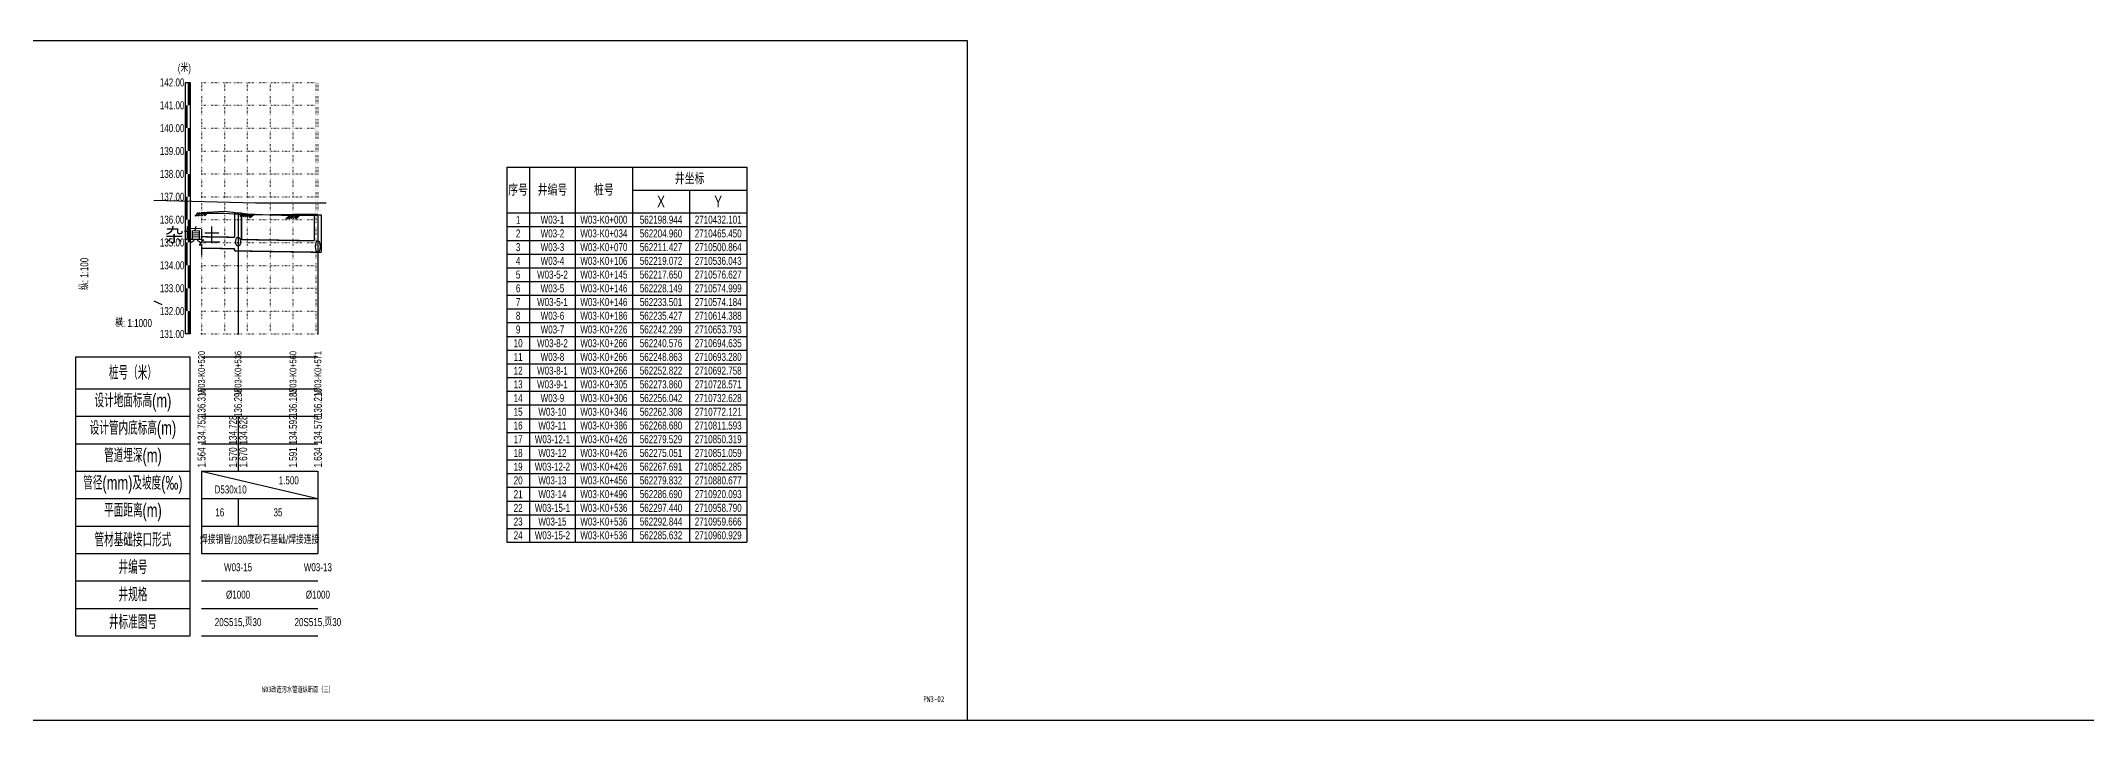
# Model space of a CAD drawing. Extents: x 529262 to 576451, y 2694391 to 2717535.
# Drawn here: x 572306 to 573200, y 2711447 to 2711744 of the extents above; entities that cross this region are included whole.
import ezdxf
from ezdxf.enums import TextEntityAlignment as Align
from ezdxf.xclip import XClip

# ---------------------------------------------------------------- set-up
doc = ezdxf.new("R2010")
doc.units = 0
doc.header["$XCLIPFRAME"] = 0
doc.linetypes.add('DOT', pattern=[6.35, 0, -6.35])
for name, color, linetype in [('GiCAD_PouMian', 7, 'Continuous'), ('GICAD_QUYANG', 7, 'Continuous'), ('GPSCOMMON', 7, 'Continuous'), ('P-说明', 7, 'Continuous'), ('PP-COM', 7, 'Continuous'), ('图框线', 7, 'Continuous'), ('地质-地层符号', 3, 'Continuous'), ('地质-地层线', 7, 'Continuous'), ('地质-地面线', 7, 'Continuous'), ('地质-标贯', 7, 'Continuous'), ('纵断_分栏文字', 7, 'Continuous'), ('纵断_分栏线', 5, 'Continuous'), ('纵断_地面线', 3, 'Continuous'), ('纵断_标注', 2, 'Continuous'), ('纵断_标注_支管', 2, 'Continuous'), ('纵断_表头', 2, 'Continuous'), ('纵断_设计线', 1, 'Continuous'), ('纵断_高程网格', 8, 'DOT')]:
    doc.layers.add(name, color=color, linetype=linetype)
doc.layers.add('纵断污水井', color=7, linetype='Continuous', lineweight=60)
doc.layers.add('纵断污水管', color=224, linetype='Continuous', lineweight=60)
doc.styles.add('JieTuHzTxt', font='smsim.shx', dxfattribs={"width": 0.7, "bigfont": 'smfs.shx'})
doc.styles.add('LZ_FONTS_FS', font='', dxfattribs={"width": 0.7})
doc.styles.add('SEMDI', font='smsim.shx', dxfattribs={"width": 0.75, "bigfont": 'smfs.shx'})
doc.styles.add('SMEDI', font='smsim.shx', dxfattribs={"width": 0.75, "height": 3.5, "bigfont": 'smfs.shx'})
doc.styles.add('地层编号', font='', dxfattribs={"width": 0.7, "height": 4})
doc.styles.add('宋体', font='', dxfattribs={"width": 0.75})
doc.styles.add('岩土名称', font='', dxfattribs={"width": 0.7, "height": 3})
doc.styles.add('时代', font='', dxfattribs={"width": 0.7, "height": 3})
doc.styles.add('标贯动探', font='', dxfattribs={"width": 0.7, "height": 2.5})
doc.styles.get('LZ_FONTS_FS').set_extended_font_data('FangSong_GB2312')
doc.styles.get('地层编号').set_extended_font_data('FangSong_GB2312')
doc.styles.get('宋体').set_extended_font_data('SimSun')
doc.styles.get('岩土名称').set_extended_font_data('FangSong_GB2312')
doc.styles.get('时代').set_extended_font_data('FangSong_GB2312')
doc.styles.get('标贯动探').set_extended_font_data('FangSong_GB2312')
doc.linetypes.add('bzhjcx', pattern='A,0.001,[2,XX1.shx,S=1,R=0,X=1,Y=0],-2', length=2.001)

# ---------------------------------------------------------------- blocks, each defined once
blk = doc.blocks.new('A3WK')
at = {"layer": '图框线'}
blk.add_lwpolyline([(0, 0), (420, 0), (420, 297), (0, 297), (0, 0)], dxfattribs=at)
blk = doc.blocks.new('市政排水（YZ）_zdbt')
at = {"color": 0, "linetype": 'ByBlock', "lineweight": -2}
for p, q in [((-50, 0), (0, 0)), ((-50, -122), (-50, 0)), ((0, -122), (0, 0)), ((-50, -14), (0, -14)), ((-50, -26), (0, -26)), ((-50, -38), (0, -38)), ((-50, -50), (0, -50)), ((-50, -62), (0, -62)), ((-50, -74), (0, -74)), ((-50, -86), (0, -86)), ((-50, -98), (0, -98)), ((-50, -110), (0, -110)), ((-50, -122), (0, -122))]:
    blk.add_line(p, q, dxfattribs=at)
at = {"color": 0, "linetype": 'ByBlock', "lineweight": -2, "char_height": 6, "attachment_point": 5, "style": 'JieTuHzTxt'}
for s, insert in [('桩号（米）', (-25, -7)), ('设计地面标高(m)', (-25, -20)), ('设计管内底标高(m)', (-25, -32)), ('管道埋深(m)', (-25, -44)), ('管径(mm)及坡度(‰)', (-25, -56)), ('平面距离(m)', (-25, -68)), ('管材基础接口形式', (-25, -80)), ('井编号', (-25, -92)), ('井规格', (-25, -104)), ('井标准图号', (-25, -116))]:
    blk.add_mtext(s, dxfattribs=dict(at, insert=insert))
blk = doc.blocks.new('VSDesignLineBlock')
at = {"color": 0, "linetype": 'Continuous'}
for p, q in [((-1.5, 0), (-3, -1.5)), ((-0.75, 0), (-2.25, -1.5)), ((0, 0), (-1.5, -1.5)), ((0, 0), (1.5, -1.5)), ((1.5, 0), (0.75, -0.75)), ((2.25, 0), (1.12, -1.12)), ((3, 0), (1.5, -1.5)), ((-0.98, -0.98), (-0.46, -1.5)), ((-0.5, -0.5), (0.5, -1.5))]:
    blk.add_line(p, q, dxfattribs=at)
blk = doc.blocks.new('*T146')
at = {"color": 0, "linetype": 'ByBlock', "lineweight": -2, "transparency": 16777216}
for p, q in [((0, 0), (105, 0)), ((0, 0), (0, -164)), ((10, 0), (10, -164)), ((30, 0), (30, -164)), ((55, 0), (55, -164)), ((105, 0), (105, -164)), ((55, -10), (105, -10)), ((80, -10), (80, -164)), ((0, -20), (105, -20)), ((0, -26), (105, -26)), ((0, -32), (105, -32)), ((0, -38), (105, -38)), ((0, -44), (105, -44)), ((0, -50), (105, -50)), ((0, -56), (105, -56)), ((0, -62), (105, -62)), ((0, -68), (105, -68)), ((0, -74), (105, -74)), ((0, -80), (105, -80)), ((0, -86), (105, -86)), ((0, -92), (105, -92)), ((0, -98), (105, -98)), ((0, -104), (105, -104)), ((0, -110), (105, -110)), ((0, -116), (105, -116)), ((0, -122), (105, -122)), ((0, -128), (105, -128)), ((0, -134), (105, -134)), ((0, -140), (105, -140)), ((0, -146), (105, -146)), ((0, -152), (105, -152)), ((0, -158), (105, -158)), ((0, -164), (105, -164))]:
    blk.add_line(p, q, dxfattribs=at)
at = {"color": 0, "transparency": 16777216, "attachment_point": 5}
for s, insert, char_height, width, style in [('序号', (5, -10), 5, 9.98, 'SMEDI'), ('井编号', (20, -10), 5, 19.98, 'SMEDI'), ('桩号', (42.5, -10), 5, 24.98, 'SMEDI'), ('井坐标', (80, -5), 5, 49.98, 'SMEDI'), ('X', (67.5, -15), 5, 24.98, 'SMEDI'), ('Y', (92.5, -15), 5, 24.98, 'SMEDI'), ('1', (5, -23), 3.5, 9.98, 'SEMDI'), ('W03-1', (20, -23), 3.5, 19.98, 'SEMDI'), ('W03-K0+000', (42.5, -23), 3.5, 24.98, 'SEMDI'), ('562198.944', (67.5, -23), 3.5, 24.98, 'SEMDI'), ('2710432.101', (92.5, -23), 3.5, 24.98, 'SEMDI'), ('3', (5, -35), 3.5, 9.98, 'SEMDI'), ('2', (5, -29), 3.5, 9.98, 'SEMDI'), ('W03-2', (20, -29), 3.5, 19.98, 'SEMDI'), ('W03-3', (20, -35), 3.5, 19.98, 'SEMDI'), ('W03-K0+034', (42.5, -29), 3.5, 24.98, 'SEMDI'), ('W03-K0+070', (42.5, -35), 3.5, 24.98, 'SEMDI'), ('562204.960', (67.5, -29), 3.5, 24.98, 'SEMDI'), ('562211.427', (67.5, -35), 3.5, 24.98, 'SEMDI'), ('2710465.450', (92.5, -29), 3.5, 24.98, 'SEMDI'), ('2710500.864', (92.5, -35), 3.5, 24.98, 'SEMDI'), ('4', (5, -41), 3.5, 9.98, 'SEMDI'), ('W03-4', (20, -41), 3.5, 19.98, 'SEMDI'), ('W03-K0+106', (42.5, -41), 3.5, 24.98, 'SEMDI'), ('562219.072', (67.5, -41), 3.5, 24.98, 'SEMDI'), ('2710536.043', (92.5, -41), 3.5, 24.98, 'SEMDI'), ('5', (5, -47), 3.5, 9.98, 'SEMDI'), ('6', (5, -53), 3.5, 9.98, 'SEMDI'), ('W03-5-2', (20, -47), 3.5, 19.98, 'SEMDI'), ('W03-5', (20, -53), 3.5, 19.98, 'SEMDI'), ('W03-K0+145', (42.5, -47), 3.5, 24.98, 'SEMDI'), ('W03-K0+146', (42.5, -53), 3.5, 24.98, 'SEMDI'), ('562217.650', (67.5, -47), 3.5, 24.98, 'SEMDI'), ('562228.149', (67.5, -53), 3.5, 24.98, 'SEMDI'), ('2710576.627', (92.5, -47), 3.5, 24.98, 'SEMDI'), ('2710574.999', (92.5, -53), 3.5, 24.98, 'SEMDI'), ('7', (5, -59), 3.5, 9.98, 'SEMDI'), ('W03-5-1', (20, -59), 3.5, 19.98, 'SEMDI'), ('W03-K0+146', (42.5, -59), 3.5, 24.98, 'SEMDI'), ('562233.501', (67.5, -59), 3.5, 24.98, 'SEMDI'), ('2710574.184', (92.5, -59), 3.5, 24.98, 'SEMDI'), ('8', (5, -65), 3.5, 9.98, 'SEMDI'), ('9', (5, -71), 3.5, 9.98, 'SEMDI'), ('W03-6', (20, -65), 3.5, 19.98, 'SEMDI'), ('W03-7', (20, -71), 3.5, 19.98, 'SEMDI'), ('W03-K0+186', (42.5, -65), 3.5, 24.98, 'SEMDI'), ('W03-K0+226', (42.5, -71), 3.5, 24.98, 'SEMDI'), ('562235.427', (67.5, -65), 3.5, 24.98, 'SEMDI'), ('562242.299', (67.5, -71), 3.5, 24.98, 'SEMDI'), ('2710614.388', (92.5, -65), 3.5, 24.98, 'SEMDI'), ('2710653.793', (92.5, -71), 3.5, 24.98, 'SEMDI'), ('10', (5, -77), 3.5, 9.98, 'SEMDI'), ('W03-8-2', (20, -77), 3.5, 19.98, 'SEMDI'), ('W03-K0+266', (42.5, -77), 3.5, 24.98, 'SEMDI'), ('562240.576', (67.5, -77), 3.5, 24.98, 'SEMDI'), ('2710694.635', (92.5, -77), 3.5, 24.98, 'SEMDI'), ('11', (5, -83), 3.5, 9.98, 'SEMDI'), ('12', (5, -89), 3.5, 9.98, 'SEMDI'), ('W03-8-1', (20, -89), 3.5, 19.98, 'SEMDI'), ('W03-8', (20, -83), 3.5, 19.98, 'SEMDI'), ('W03-K0+266', (42.5, -83), 3.5, 24.98, 'SEMDI'), ('W03-K0+266', (42.5, -89), 3.5, 24.98, 'SEMDI'), ('562248.863', (67.5, -83), 3.5, 24.98, 'SEMDI'), ('562252.822', (67.5, -89), 3.5, 24.98, 'SEMDI'), ('2710693.280', (92.5, -83), 3.5, 24.98, 'SEMDI'), ('2710692.758', (92.5, -89), 3.5, 24.98, 'SEMDI'), ('13', (5, -95), 3.5, 9.98, 'SEMDI'), ('W03-9-1', (20, -95), 3.5, 19.98, 'SEMDI'), ('W03-K0+305', (42.5, -95), 3.5, 24.98, 'SEMDI'), ('562273.860', (67.5, -95), 3.5, 24.98, 'SEMDI'), ('2710728.571', (92.5, -95), 3.5, 24.98, 'SEMDI'), ('14', (5, -101), 3.5, 9.98, 'SEMDI'), ('15', (5, -107), 3.5, 9.98, 'SEMDI'), ('W03-10', (20, -107), 3.5, 19.98, 'SEMDI'), ('W03-9', (20, -101), 3.5, 19.98, 'SEMDI'), ('W03-K0+306', (42.5, -101), 3.5, 24.98, 'SEMDI'), ('W03-K0+346', (42.5, -107), 3.5, 24.98, 'SEMDI'), ('562256.042', (67.5, -101), 3.5, 24.98, 'SEMDI'), ('562262.308', (67.5, -107), 3.5, 24.98, 'SEMDI'), ('2710732.628', (92.5, -101), 3.5, 24.98, 'SEMDI'), ('2710772.121', (92.5, -107), 3.5, 24.98, 'SEMDI'), ('16', (5, -113), 3.5, 9.98, 'SEMDI'), ('W03-11', (20, -113), 3.5, 19.98, 'SEMDI'), ('W03-K0+386', (42.5, -113), 3.5, 24.98, 'SEMDI'), ('562268.680', (67.5, -113), 3.5, 24.98, 'SEMDI'), ('2710811.593', (92.5, -113), 3.5, 24.98, 'SEMDI'), ('17', (5, -119), 3.5, 9.98, 'SEMDI'), ('18', (5, -125), 3.5, 9.98, 'SEMDI'), ('W03-12-1', (20, -119), 3.5, 19.98, 'SEMDI'), ('W03-12', (20, -125), 3.5, 19.98, 'SEMDI'), ('W03-K0+426', (42.5, -119), 3.5, 24.98, 'SEMDI'), ('W03-K0+426', (42.5, -125), 3.5, 24.98, 'SEMDI'), ('562279.529', (67.5, -119), 3.5, 24.98, 'SEMDI'), ('562275.051', (67.5, -125), 3.5, 24.98, 'SEMDI'), ('2710850.319', (92.5, -119), 3.5, 24.98, 'SEMDI'), ('2710851.059', (92.5, -125), 3.5, 24.98, 'SEMDI'), ('19', (5, -131), 3.5, 9.98, 'SEMDI'), ('W03-12-2', (20, -131), 3.5, 19.98, 'SEMDI'), ('W03-K0+426', (42.5, -131), 3.5, 24.98, 'SEMDI'), ('562267.691', (67.5, -131), 3.5, 24.98, 'SEMDI'), ('2710852.285', (92.5, -131), 3.5, 24.98, 'SEMDI'), ('20', (5, -137), 3.5, 9.98, 'SEMDI'), ('21', (5, -143), 3.5, 9.98, 'SEMDI'), ('W03-13', (20, -137), 3.5, 19.98, 'SEMDI'), ('W03-14', (20, -143), 3.5, 19.98, 'SEMDI'), ('W03-K0+456', (42.5, -137), 3.5, 24.98, 'SEMDI'), ('W03-K0+496', (42.5, -143), 3.5, 24.98, 'SEMDI'), ('562279.832', (67.5, -137), 3.5, 24.98, 'SEMDI'), ('562286.690', (67.5, -143), 3.5, 24.98, 'SEMDI'), ('2710880.677', (92.5, -137), 3.5, 24.98, 'SEMDI'), ('2710920.093', (92.5, -143), 3.5, 24.98, 'SEMDI'), ('22', (5, -149), 3.5, 9.98, 'SEMDI'), ('W03-15-1', (20, -149), 3.5, 19.98, 'SEMDI'), ('W03-K0+536', (42.5, -149), 3.5, 24.98, 'SEMDI'), ('562297.440', (67.5, -149), 3.5, 24.98, 'SEMDI'), ('2710958.790', (92.5, -149), 3.5, 24.98, 'SEMDI'), ('23', (5, -155), 3.5, 9.98, 'SEMDI'), ('24', (5, -161), 3.5, 9.98, 'SEMDI'), ('W03-15-2', (20, -161), 3.5, 19.98, 'SEMDI'), ('W03-15', (20, -155), 3.5, 19.98, 'SEMDI'), ('W03-K0+536', (42.5, -155), 3.5, 24.98, 'SEMDI'), ('W03-K0+536', (42.5, -161), 3.5, 24.98, 'SEMDI'), ('562292.844', (67.5, -155), 3.5, 24.98, 'SEMDI'), ('562285.632', (67.5, -161), 3.5, 24.98, 'SEMDI'), ('2710959.666', (92.5, -155), 3.5, 24.98, 'SEMDI'), ('2710960.929', (92.5, -161), 3.5, 24.98, 'SEMDI')]:
    blk.add_mtext(s, dxfattribs=dict(at, insert=insert, char_height=char_height, width=width, style=style))
blk = doc.blocks.new('A$C00E707AA')
at = {"layer": 'GiCAD_PouMian'}
h = blk.add_hatch(color=8, dxfattribs=at)
edge = h.paths.add_edge_path()
edge.add_arc((91.22, -30.45), 1, 0, 360)
at = {"layer": 'GICAD_QUYANG', "color": 8}
blk.add_circle((91.22, -30.45), 1, dxfattribs=at)
at = {"layer": '地质-地层符号', "color": 8, "linetype": 'Continuous'}
for centre in [(98.53, -6.77), (47.99, -11.97), (236.52, -17.34), (169.39, -30.84), (143.2, -36.89), (231.51, -38.95), (47.99, -43.22), (231.51, -60.83), (47.99, -72.85), (143.2, -71.89)]:
    blk.add_ellipse(centre, major_axis=(0, 3.38), ratio=1, dxfattribs=at)
at = {"layer": '地质-地层线', "color": 8}
for p, q in [((95.22, -9.7), (101.08, -5.85)), ((200.46, -8.36), (271.82, -42.32)), ((0, -32.5), (95.22, -9.7)), ((-20, -32.5), (0, -32.5)), ((271.82, -42.32), (291.82, -42.32))]:
    blk.add_line(p, q, dxfattribs=at)
at = {"layer": '地质-地层线', "color": 8, "linetype": 'bzhjcx'}
for p, q in [((147.58, -30.84), (190.42, -17.09)), ((190.42, -17.09), (227.05, -30.84)), ((190.42, -44.59), (147.58, -30.84)), ((227.05, -30.84), (190.42, -44.59)), ((190.42, -63.09), (271.82, -46.82)), ((271.82, -46.82), (291.82, -46.82)), ((-20, -60), (0, -60)), ((0, -60), (95.22, -70.7)), ((95.22, -70.7), (190.42, -63.09))]:
    blk.add_line(p, q, dxfattribs=at)
at = {"layer": '地质-地面线', "color": 8, "linetype": 'Continuous'}
for p, q in [((-20, 0), (0, 0)), ((0, 0), (95.22, -5.7)), ((95.22, -5.7), (190.42, -8.09)), ((190.42, -8.09), (271.82, -10.32)), ((271.82, -10.32), (291.82, -10.32))]:
    blk.add_line(p, q, dxfattribs=at)
at = {"layer": 'GICAD_QUYANG', "color": 8, "linetype": 'Continuous', "style": 'LZ_FONTS_FS', "width": 0.7}
blk.add_text('4.95', height=2, dxfattribs=at).set_placement((85.34, -31.45))
at = {"layer": '地质-地层符号', "color": 8, "linetype": 'Continuous'}
for s, height, style, p in [('1', 4, '地层编号', (97.15, -8.77)), ('1', 2.6, '地层编号', (101.92, -9.77)), ('Q', 3, '时代', (104.71, -8.27)), ('ML', 3, '时代', (106.99, -8.27)), ('杂填土', 3, '岩土名称', (114.02, -8.27)), ('1', 4, '地层编号', (46.61, -13.97)), ('1', 2.6, '地层编号', (51.38, -14.97)), ('Q', 3, '时代', (54.18, -13.47)), ('ML', 3, '时代', (56.45, -13.47)), ('杂填土', 3, '岩土名称', (63.48, -13.47)), ('1', 4, '地层编号', (235.14, -19.34)), ('1', 2.6, '地层编号', (239.91, -20.34)), ('Q', 3, '时代', (242.71, -18.84)), ('ML', 3, '时代', (244.98, -18.84)), ('杂填土', 3, '岩土名称', (252.01, -18.84)), ('5', 4, '地层编号', (168, -32.84)), ('C', 3, '时代', (173.77, -32.34)), ('石灰岩', 3, '岩土名称', (176.85, -32.34)), ('2', 4, '地层编号', (141.82, -38.89)), ('Q', 3, '时代', (149.39, -38.39)), ('AL', 3, '时代', (152.66, -38.39)), ('黏土', 3, '岩土名称', (157.65, -38.39)), ('1', 2.6, '地层编号', (146.59, -39.89)), ('2', 4, '地层编号', (230.12, -40.95)), ('1', 2.6, '地层编号', (234.89, -41.95)), ('Q', 3, '时代', (237.69, -40.45)), ('AL', 3, '时代', (240.96, -40.45)), ('黏土', 3, '岩土名称', (245.95, -40.45)), ('2', 4, '地层编号', (46.61, -45.22)), ('1', 2.6, '地层编号', (51.38, -46.22)), ('Q', 3, '时代', (54.18, -44.72)), ('AL', 3, '时代', (57.45, -44.72)), ('黏土', 3, '岩土名称', (62.44, -44.72)), ('5', 4, '地层编号', (230.12, -62.83)), ('C', 3, '时代', (235.89, -62.33)), ('石灰岩', 3, '岩土名称', (238.96, -62.33)), ('5', 4, '地层编号', (46.61, -74.85)), ('C', 3, '时代', (52.38, -74.35)), ('石灰岩', 3, '岩土名称', (55.45, -74.35)), ('5', 4, '地层编号', (141.82, -73.89)), ('C', 3, '时代', (147.59, -73.39)), ('石灰岩', 3, '岩土名称', (150.66, -73.39))]:
    blk.add_text(s, height=height, dxfattribs=dict(at, style=style)).set_placement(p)
at = {"layer": '地质-地层符号', "color": 8, "linetype": 'Continuous', "style": '时代', "width": 0.8}
for p in [(151.66, -38.89), (239.96, -40.95), (56.45, -45.22)]:
    blk.add_text('4', height=1.8, dxfattribs=at).set_placement(p)
at = {"layer": '地质-标贯', "color": 8, "linetype": 'Continuous', "style": '标贯动探'}
for p in [(280.02, -46.32), (8.2, -49)]:
    blk.add_text('N=8', height=2.5, dxfattribs=at).set_placement(p)

msp = doc.modelspace()

# ---------------------------------------------------------------- linework, layer by layer
for p in [(572376.269, 2711657.88), (572393.743, 2711656.641)]:
    msp.add_point(p)
at = {"layer": 'GPSCOMMON'}
msp.add_point((572376.269, 2711615.361), dxfattribs=at)
at = {"layer": 'PP-COM'}
msp.add_line((571451.269, 2711446.518), (576451.269, 2711446.518), dxfattribs=at)
at = {"layer": '纵断_分栏文字'}
for p, q in [((572390.743, 2711668.338), (572393.743, 2711668.338)), ((572425.65, 2711667.461), (572428.65, 2711667.461)), ((572392.243, 2711579.361), (572392.243, 2711567.361)), ((572392.243, 2711567.361), (572392.243, 2711555.361)), ((572376.269, 2711555.361), (572376.269, 2711543.361)), ((572376.269, 2711555.361), (572427.15, 2711543.361)), ((572427.15, 2711555.361), (572427.15, 2711543.361)), ((572376.269, 2711543.361), (572376.269, 2711531.361)), ((572392.243, 2711543.361), (572392.243, 2711531.361)), ((572427.15, 2711543.361), (572427.15, 2711531.361)), ((572376.269, 2711531.361), (572376.269, 2711519.361)), ((572427.15, 2711531.361), (572427.15, 2711519.361))]:
    msp.add_line(p, q, dxfattribs=at)
at = {"layer": '纵断_分栏线'}
for p, q in [((572376.269, 2711605.361), (572427.15, 2711605.361)), ((572376.269, 2711591.361), (572427.15, 2711591.361)), ((572376.269, 2711579.361), (572427.15, 2711579.361)), ((572376.269, 2711567.361), (572427.15, 2711567.361)), ((572376.269, 2711555.361), (572427.15, 2711555.361)), ((572376.269, 2711543.361), (572427.15, 2711543.361)), ((572376.269, 2711531.361), (572427.15, 2711531.361)), ((572376.269, 2711519.361), (572427.15, 2711519.361)), ((572376.269, 2711507.361), (572427.15, 2711507.361)), ((572376.269, 2711495.361), (572427.15, 2711495.361)), ((572376.269, 2711483.361), (572427.15, 2711483.361))]:
    msp.add_line(p, q, dxfattribs=at)
at = {"layer": '纵断_地面线'}
msp.add_lwpolyline([(572376.269, 2711668.141), (572386.269, 2711668.131), (572392.243, 2711667.772), (572396.269, 2711667.531), (572406.269, 2711667.671), (572416.269, 2711667.711), (572426.269, 2711667.691), (572427.15, 2711667.693)], dxfattribs=at)
at = {"layer": '纵断_标注'}
for p, q in [((572392.243, 2711668.338), (572392.243, 2711615.361)), ((572427.15, 2711667.461), (572427.15, 2711615.361))]:
    msp.add_line(p, q, dxfattribs=at)
msp.add_lwpolyline([(572376.269, 2711660.88), (572376.269, 2711656.48), (572377.269, 2711656.48), (572375.269, 2711654.28), (572376.269, 2711654.28), (572376.269, 2711649.88)], dxfattribs=at)
for points in [[(572321.269, 2711615.361, 0, 0, 0), (572321.269, 2711640.694, 1, 0, 0), (572321.269, 2711648.694, 0, 0, 0)], [(572321.269, 2711615.361, 0, 0, 0), (572346.603, 2711615.361, 1, 0, 0), (572354.603, 2711615.361, 0, 0, 0)]]:
    msp.add_lwpolyline(points, format="xyseb", dxfattribs=at)
msp.add_point((572390.743, 2711652.141), dxfattribs=at)
at = {"layer": '纵断_标注_支管'}
for p in [(572392.243, 2711615.361), (572392.243, 2711615.361), (572427.15, 2711615.361), (572427.15, 2711615.361)]:
    msp.add_point(p, dxfattribs=at)
at = {"layer": '纵断_表头'}
msp.add_lwpolyline([(572371.269, 2711615.361), (572369.269, 2711615.361), (572369.269, 2711725.361), (572371.269, 2711725.361), (572371.269, 2711615.361)], dxfattribs=at)
at = {"layer": '纵断_表头', "const_width": 1}
for points in [[(572370.769, 2711715.361), (572370.769, 2711725.361)], [(572369.769, 2711705.361), (572369.769, 2711715.361)], [(572370.769, 2711695.361), (572370.769, 2711705.361)], [(572369.769, 2711685.361), (572369.769, 2711695.361)], [(572370.769, 2711675.361), (572370.769, 2711685.361)], [(572369.769, 2711665.361), (572369.769, 2711675.361)], [(572370.769, 2711655.361), (572370.769, 2711665.361)], [(572369.769, 2711645.361), (572369.769, 2711655.361)], [(572370.769, 2711635.361), (572370.769, 2711645.361)], [(572369.769, 2711625.361), (572369.769, 2711635.361)], [(572370.769, 2711615.361), (572370.769, 2711625.361)]]:
    msp.add_lwpolyline(points, dxfattribs=at)
at = {"layer": '纵断_设计线'}
msp.add_lwpolyline([(572376.269, 2711668.521), (572386.269, 2711669.061), (572392.243, 2711668.338), (572396.269, 2711667.851), (572406.269, 2711667.471), (572416.269, 2711667.191), (572426.269, 2711667.361), (572427.15, 2711667.461)], dxfattribs=at)
at = {"layer": '纵断_高程网格', "ltscale": 0.0787}
for p, q in [((572376.269, 2711725.361), (572427.15, 2711725.361)), ((572376.269, 2711725.361), (572376.269, 2711615.361)), ((572386.269, 2711725.361), (572386.269, 2711615.361)), ((572396.269, 2711725.361), (572396.269, 2711615.361)), ((572406.269, 2711725.361), (572406.269, 2711615.361)), ((572416.269, 2711725.361), (572416.269, 2711615.361)), ((572426.269, 2711725.361), (572426.269, 2711615.361)), ((572427.15, 2711725.361), (572427.15, 2711615.361)), ((572376.269, 2711715.361), (572427.15, 2711715.361)), ((572376.269, 2711705.361), (572427.15, 2711705.361)), ((572376.269, 2711695.361), (572427.15, 2711695.361)), ((572376.269, 2711685.361), (572427.15, 2711685.361)), ((572376.269, 2711675.361), (572427.15, 2711675.361)), ((572376.269, 2711665.361), (572427.15, 2711665.361)), ((572376.269, 2711655.361), (572427.15, 2711655.361)), ((572376.269, 2711645.361), (572427.15, 2711645.361)), ((572376.269, 2711635.361), (572427.15, 2711635.361)), ((572376.269, 2711625.361), (572427.15, 2711625.361)), ((572376.269, 2711615.361), (572427.15, 2711615.361))]:
    msp.add_line(p, q, dxfattribs=at)
at = {"layer": '纵断污水井', "const_width": 0.6}
for points in [[(572390.743, 2711668.338), (572390.743, 2711657.641)], [(572393.743, 2711668.338), (572393.743, 2711656.641)], [(572425.65, 2711667.461), (572425.65, 2711656.117)], [(572428.65, 2711667.461), (572428.65, 2711651.121)], [(572390.743, 2711651.641), (572390.743, 2711652.641)], [(572390.743, 2711651.641), (572393.743, 2711651.641)], [(572425.65, 2711651.121), (572428.65, 2711651.121)]]:
    msp.add_lwpolyline(points, dxfattribs=at)
at = {"layer": '纵断污水管', "const_width": 0.6}
for points in [[(572376.269, 2711657.88), (572390.743, 2711657.641)], [(572393.743, 2711656.641), (572425.65, 2711656.117)], [(572376.269, 2711652.88), (572390.743, 2711652.641)], [(572393.743, 2711651.641), (572425.65, 2711651.117)]]:
    msp.add_lwpolyline(points, dxfattribs=at)
at = {"layer": '纵断污水管', "lineweight": 30}
for centre, major_axis, ratio in [((572392.243, 2711655.681), (0, 2), 0.5), ((572392.243, 2711655.681), (0, 2), 0.5), ((572427.15, 2711653.617), (0, 2.5), 0.4), ((572427.15, 2711653.617), (0, 2.5), 0.4)]:
    msp.add_ellipse(centre, major_axis=major_axis, ratio=ratio, dxfattribs=at)

# ---------------------------------------------------------------- block references
msp.add_blockref('*T146', (572509.73, 2711688.307))
at = {"layer": 'GPSCOMMON'}
ref = msp.add_blockref('A$C00E707AA', (571856.252, 2711693.311), dxfattribs=dict(at, xscale=2, yscale=2))
XClip(ref).set_block_clipping_path([(249.5965990559, -32.561627873), (287.2742429883, -8.3830748659)])
at = {"layer": '纵断_标注'}
for p, rotation in [((572376.269, 2711668.521), 3.090913060787154), ((572396.182, 2711667.861), 353.1007508588849), ((572416.171, 2711667.194), 358.3961372299806)]:
    msp.add_blockref('VSDesignLineBlock', p, dxfattribs=dict(at, rotation=rotation))
at = {"layer": '纵断_表头'}
for name, p in [('A3WK', (572291.268, 2711446.514)), ('A3WK', (572291.269, 2711446.515)), ('市政排水（YZ）_zdbt', (572371.269, 2711605.361))]:
    msp.add_blockref(name, p, dxfattribs=at)

# ---------------------------------------------------------------- texts
at = {"layer": 'P-说明', "style": '宋体'}
for s, width, p in [('W03改造污水管道纵断面（三）', 0.65, (572418.466, 2711459.975)), ('PW3-02', 0.75, (572696.54, 2711455.745))]:
    msp.add_text(s, height=2.5, dxfattribs=dict(at, width=width)).set_placement(p, align=Align.MIDDLE_CENTER)
at = {"layer": '纵断_分栏文字', "style": 'SEMDI'}
for s, height, width, p in [('W03-K0+520', 3, 0.65, (572376.269, 2711598.361)), ('W03-K0+536', 3, 0.65, (572392.243, 2711598.361)), ('W03-K0+560', 3, 0.65, (572416.269, 2711598.361)), ('W03-K0+571', 3, 0.65, (572427.15, 2711598.361)), ('136.316', 3.5, 0.75, (572376.269, 2711585.361)), ('136.298', 3.5, 0.75, (572392.243, 2711585.361)), ('136.183', 3.5, 0.75, (572416.269, 2711585.361)), ('136.210', 3.5, 0.75, (572427.15, 2711585.361)), ('134.752', 3.5, 0.75, (572376.269, 2711573.361)), ('134.728', 3.5, 0.75, (572389.993, 2711573.361)), ('134.628', 3.5, 0.75, (572394.493, 2711573.361)), ('134.592', 3.5, 0.75, (572416.269, 2711573.361)), ('134.576', 3.5, 0.75, (572427.15, 2711573.361)), ('1.564', 3.5, 0.75, (572376.269, 2711561.361)), ('1.570', 3.5, 0.75, (572389.993, 2711561.361)), ('1.670', 3.5, 0.75, (572394.493, 2711561.361)), ('1.591', 3.5, 0.75, (572416.269, 2711561.361)), ('1.634', 3.5, 0.75, (572427.15, 2711561.361))]:
    msp.add_text(s, height=height, rotation=90, dxfattribs=dict(at, width=width)).set_placement(p, align=Align.MIDDLE_CENTER)
at = {"layer": '纵断_分栏文字', "style": 'SEMDI', "width": 0.75}
for s, p in [('D530x10', (572388.99, 2711547.361)), ('1.500', (572414.43, 2711551.361)), ('16', (572384.256, 2711537.361)), ('35', (572409.697, 2711537.361)), ('焊接钢管/180度砂石基础/焊接连接', (572401.71, 2711525.361)), ('W03-15', (572392.243, 2711513.361)), ('W03-13', (572427.15, 2711513.361)), ('%%c1000', (572392.243, 2711501.361)), ('%%c1000', (572427.15, 2711501.361))]:
    msp.add_text(s, height=3.5, dxfattribs=at).set_placement(p, align=Align.MIDDLE_CENTER)
at = {"layer": '纵断_分栏文字', "color": 2, "style": 'SEMDI', "width": 0.75}
for p in [(572392.243, 2711489.361), (572427.15, 2711489.361)]:
    msp.add_text('20S515,页30', height=3.5, dxfattribs=at).set_placement(p, align=Align.MIDDLE_CENTER)
at = {"layer": '纵断_标注', "style": 'SEMDI', "width": 0.75}
msp.add_text('纵: 1:100', height=3.5, rotation=90, dxfattribs=at).set_placement((572323.269, 2711648.694), align=Align.TOP_RIGHT)
msp.add_text('横: 1:1000', height=3.5, dxfattribs=at).set_placement((572354.603, 2711617.361), align=Align.BOTTOM_RIGHT)
at = {"layer": '纵断_表头', "style": 'SEMDI', "width": 0.75}
msp.add_text('(米)', height=3.5, dxfattribs=at).set_placement((572368.769, 2711728.861), align=Align.BOTTOM_CENTER)
for s, p in [('142.00', (572368.769, 2711725.361)), ('141.00', (572368.769, 2711715.361)), ('140.00', (572368.769, 2711705.361)), ('139.00', (572368.769, 2711695.361)), ('138.00', (572368.769, 2711685.361)), ('137.00', (572368.769, 2711675.361)), ('136.00', (572368.769, 2711665.361)), ('135.00', (572368.769, 2711655.361)), ('134.00', (572368.769, 2711645.361)), ('133.00', (572368.769, 2711635.361)), ('132.00', (572368.769, 2711625.361)), ('131.00', (572368.769, 2711615.361))]:
    msp.add_text(s, height=3.5, dxfattribs=at).set_placement(p, align=Align.MIDDLE_RIGHT)

doc.saveas('drawing.dxf')
